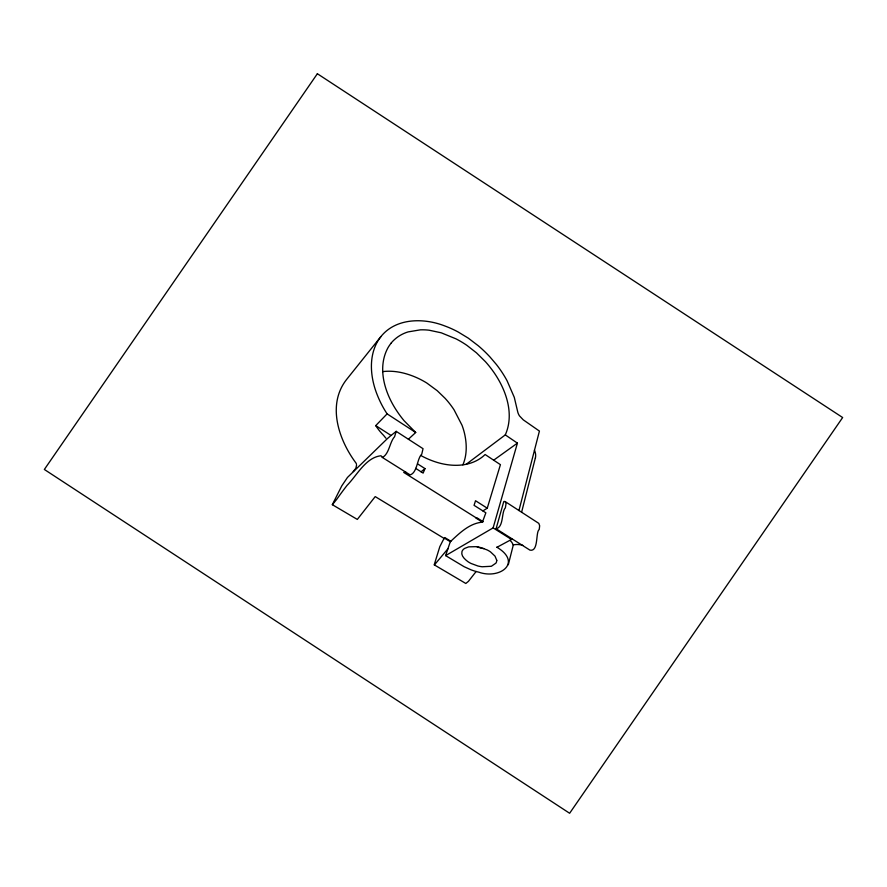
<?xml version="1.0" encoding="UTF-8"?>
<svg xmlns="http://www.w3.org/2000/svg" width="887" height="887" viewBox="0 0 887 887"><rect width="100%" height="100%" fill="white"/><g stroke="black" fill="none" stroke-linecap="round" stroke-linejoin="round"><path stroke-width="1.33" d="M421.114 455.663A81.205 79.12 -1 0 0 433.798 461.318C449.155 466.773 467.837 467.626 481.541 457.559A35.025 34.127 -1 0 0 485.111 454.51L500.423 464.666L487.251 508.184L475.532 500.734L474.057 505.324L485.854 512.797L482.439 522.155C469.389 523.252 459.422 533.287 450.319 541.68L445.607 555.606L464.167 566.726L471.152 569.875A61.635 60.05 -1 0 0 478.825 572.182C499.78 579.654 522.809 562.746 496.82 547.168M508.306 564.72L513.329 544.884A19.204 18.705 -1 0 1 522.831 545.328M521.6 512.254L535.316 458.091M496.753 547.412L511.511 539.44L511.732 538.586M518.95 510.546L539.418 431.082L523.252 419.839L519.505 415.914A13.882 13.527 -1 0 1 517.564 411.224L514.283 397.332L507.065 380.745A118.348 115.31 -1 0 0 496.465 364.579L490.067 357.062A132.429 129.036 -1 0 0 478.293 345.775L468.292 338.147L458.18 332.004A98.501 95.973 -1 0 0 444.675 325.906C423.919 317.801 396.057 317.768 380.955 336.528L346.351 379.791C326.804 405.026 338.779 440.03 356.02 463.081A5.222 5.089 -1 0 1 356.23 463.535L356.452 464.2M496.088 528.763L503.772 501.532A2.096 2.04 -1 0 1 505.28 501.654L538.819 523.385L539.662 525.78L539.207 529.561C535.471 531.745 538.841 552.102 529.949 550.128L496.088 528.763C503.916 527.155 501.299 511.866 505.368 507.83L506.045 503.727L505.257 501.709M445.607 555.606L493.117 527.898L517.409 443.134L505.291 434.896L466.174 464.3M482.439 522.155L476.02 518.13L476.729 517.686L483.16 521.722M417.611 463.901L424.995 468.602L423.132 473.104L415.67 468.369M462.87 464.866C467.172 454.964 466.895 443.655 464.489 433.299A70.173 68.366 -1 0 0 462.016 425.25L454.044 409.794A94.177 91.771 -1 0 0 445.152 398.363L437.224 390.701L426.813 383.029A83.611 81.46 -1 0 0 417.3 377.929C406.545 373.072 394.56 370.134 382.718 371.609M505.291 434.896C514.593 414.029 506.111 389.781 493.693 372.096A112.871 109.977 -1 0 0 485.477 361.73L476.507 352.871L466.95 345.398A98.889 96.35 -1 0 0 456.04 338.867L441.227 332.802L429.131 330.208A55.049 53.641 -1 0 0 420.305 329.853L408.142 331.893A35.347 34.438 -1 0 0 391.267 342.892M380.955 336.528C367.85 353.148 369.824 376.698 377.396 395.258A105.908 103.191 -1 0 0 385.479 411.335L387.109 413.874L415.715 432.501L408.397 439.22M476.131 571.505L468.414 581.362L465.819 583.469L434.209 564.819L439.808 546.68L443.156 540.116A21.022 20.49 -1 0 1 444.631 538.243M447.902 548.809L434.408 564.93M353.226 471.596L355.609 468.569A9.824 9.569 -1 0 0 355.898 468.059L356.596 464.988M385.923 438.2L383.472 435.24A59.828 58.298 -1 0 1 375.733 425.616L387.109 413.874M421.07 471.795L424.995 468.602M493.671 460.187L517.409 443.134M482.905 510.923L487.251 508.184M513.307 544.884L513.141 544.917A10.555 10.278 -1 0 0 510.635 540.992L510.08 540.294M332.359 504.725L336.905 499.093A358.525 349.345 -1 0 1 347.061 485.377C357.04 475.266 365.821 457.415 380.933 455.774A2.916 2.838 -1 0 1 381.964 456.971A1.209 1.175 -1 0 0 382.375 457.459L410.127 474.889C417.422 472.749 417.067 458.335 421.757 454.155L423.032 448.689L396.19 431.348L389.715 436.57A19.137 18.649 -1 0 1 387.619 438.389L347.471 477.439L341.772 485.888L332.326 504.681L357.317 519.427L375.212 496.609L444.088 538.387L444.83 537.6L450.929 541.303M382.375 457.459C389.304 453.967 389.67 441.914 394.593 436.703L396.19 431.348M444.376 538.087L450.319 541.68M493.117 527.898L511.511 539.44M476.596 518.108L403.762 472.438A7.85 7.65 -1 0 1 405.891 472.217M375.733 425.616L390.956 435.384M415.715 432.501L404.106 420.737A111.263 108.414 -1 0 1 395.99 409.672C384.514 391.976 377.23 367.728 387.841 347.981A35.491 34.582 -1 0 1 391.322 342.936M534.429 450.186A12.95 12.618 -1 0 1 535.393 458.113M483.748 548.543A25.135 24.492 -1 0 1 477.261 546.88M496.775 560.34L496.52 561.793A4.878 4.757 -1 0 1 495.922 563.134L491.376 566.272L482.218 566.76A34.327 33.451 -1 0 1 477.805 565.961L471.119 563.489A23.206 22.607 -1 0 1 467.626 561.427C464.688 559.143 460.752 555.661 461.972 551.514A6.154 5.998 -1 0 1 464.866 548.321L468.702 546.858L475.532 546.68A33.584 32.719 -1 0 1 479.989 547.39L486.885 549.818A23.871 23.262 -1 0 1 490.5 551.891L494.99 556.105L496.775 560.34M317.369 73.732L44.35 469.467L569.631 813.268L842.65 417.533L317.369 73.732"/></g></svg>
